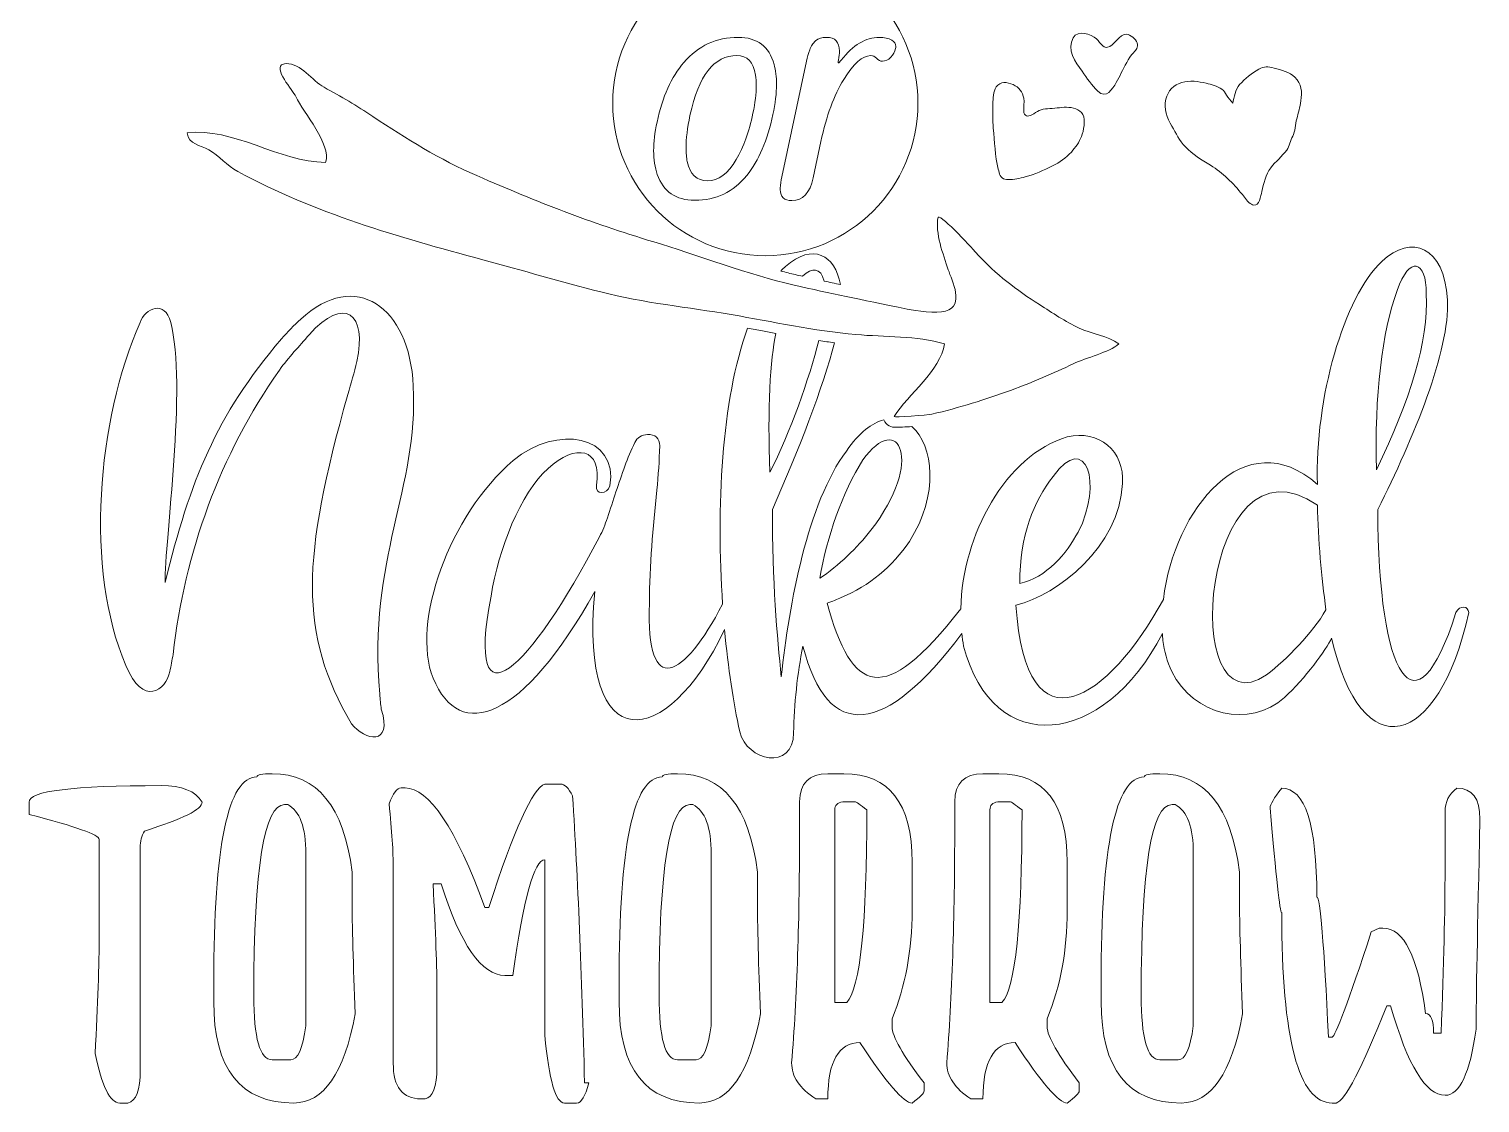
# Model space of a CAD drawing. Header units: inches. Extents: x 0.6 to 5.4, y -5.87 to -0.12.
# Drawn here: x 0.729 to 5.121, y -5.875 to -2.623 of the extents above; entities that cross this region are included whole.
import ezdxf

# ---------------------------------------------------------------- set-up
doc = ezdxf.new("R2010")
doc.units = ezdxf.units.IN
doc.header["$MEASUREMENT"] = 0
doc.layers.add('Layer 1', color=7, linetype='Continuous')

# ---------------------------------------------------------------- blocks, each defined once
blk = doc.blocks.new('block 3')
at = {"layer": 'Layer 1', "lineweight": 0}
for points, knots in [([(1.7071, -5.2504), (1.7071, -5.3375), (1.7103, -5.4556), (1.7165, -5.6049), (1.683, -5.7845), (1.6209, -5.8747), (1.5307, -5.8747), (1.369, -5.8747), (1.2881, -5.772), (1.2881, -5.5676), (1.2881, -5.5676), (1.2881, -5.5116), (1.2881, -5.5116), (1.2881, -5.0957), (1.3317, -4.8874), (1.4187, -4.8874), (1.4187, -4.8811), (1.4343, -4.878), (1.4654, -4.878), (1.6014, -4.878), (1.6823, -4.9775), (1.7071, -5.1758), (1.7071, -5.1758), (1.7071, -5.2504), (1.7071, -5.2504)], [0, 0, 0, 0, 1, 1, 1, 2, 2, 2, 3, 3, 3, 4, 4, 4, 5, 5, 5, 6, 6, 6, 7, 7, 7, 8, 8, 8, 8]), ([(1.5672, -5.1206), (1.5672, -5.0397), (1.5486, -4.99), (1.512, -4.9713), (1.512, -4.9713), (1.5027, -4.9713), (1.5027, -4.9713), (1.4405, -4.9713), (1.4094, -5.1641), (1.4094, -5.5489), (1.4094, -5.6787), (1.4281, -5.744), (1.4654, -5.744), (1.4654, -5.744), (1.5213, -5.744), (1.5213, -5.744), (1.5423, -5.744), (1.5579, -5.7099), (1.5672, -5.6414), (1.5672, -5.6414), (1.5672, -5.1206), (1.5672, -5.1206)], [0, 0, 0, 0, 1, 1, 1, 2, 2, 2, 3, 3, 3, 4, 4, 4, 5, 5, 5, 6, 6, 6, 7, 7, 7, 7])]:
    blk.add_open_spline(points, degree=3, knots=knots, dxfattribs=at)
blk = doc.blocks.new('block 4')
at = {"layer": 'Layer 1', "lineweight": 0}
for points, knots in [([(2.9339, -5.2504), (2.9339, -5.3375), (2.937, -5.4556), (2.9432, -5.6049), (2.9098, -5.7845), (2.8476, -5.8747), (2.7574, -5.8747), (2.5957, -5.8747), (2.5149, -5.772), (2.5149, -5.5676), (2.5149, -5.5676), (2.5149, -5.5116), (2.5149, -5.5116), (2.5149, -5.0957), (2.5584, -4.8874), (2.6455, -4.8874), (2.6455, -4.8811), (2.661, -4.878), (2.6921, -4.878), (2.8282, -4.878), (2.909, -4.9775), (2.9339, -5.1758), (2.9339, -5.1758), (2.9339, -5.2504), (2.9339, -5.2504)], [0, 0, 0, 0, 1, 1, 1, 2, 2, 2, 3, 3, 3, 4, 4, 4, 5, 5, 5, 6, 6, 6, 7, 7, 7, 8, 8, 8, 8]), ([(2.7939, -5.1206), (2.7939, -5.0397), (2.7753, -4.99), (2.7387, -4.9713), (2.7387, -4.9713), (2.7294, -4.9713), (2.7294, -4.9713), (2.6672, -4.9713), (2.6361, -5.1641), (2.6361, -5.5489), (2.6361, -5.6787), (2.6548, -5.744), (2.6921, -5.744), (2.6921, -5.744), (2.7481, -5.744), (2.7481, -5.744), (2.7691, -5.744), (2.7846, -5.7099), (2.7939, -5.6414), (2.7939, -5.6414), (2.7939, -5.1206), (2.7939, -5.1206)], [0, 0, 0, 0, 1, 1, 1, 2, 2, 2, 3, 3, 3, 4, 4, 4, 5, 5, 5, 6, 6, 6, 7, 7, 7, 7])]:
    blk.add_open_spline(points, degree=3, knots=knots, dxfattribs=at)
blk = doc.blocks.new('block 5')
at = {"layer": 'Layer 1', "lineweight": 0}
for points, knots in [([(3.3412, -5.6438), (3.3412, -5.6725), (3.3739, -5.7293), (3.4384, -5.814), (3.4384, -5.814), (3.4384, -5.8381), (3.4384, -5.8381), (3.4384, -5.8443), (3.426, -5.8568), (3.4019, -5.8747), (3.377, -5.8747), (3.3241, -5.814), (3.2441, -5.692), (3.1795, -5.692), (3.1469, -5.7487), (3.1469, -5.8622), (3.1469, -5.8622), (3.1103, -5.8622), (3.1103, -5.8622), (3.0614, -5.8303), (3.0373, -5.7938), (3.0373, -5.7534), (3.0536, -5.5575), (3.0614, -5.318), (3.0614, -5.0358), (3.0614, -5.0358), (3.0614, -4.9628), (3.0614, -4.9628), (3.0614, -4.906), (3.0901, -4.878), (3.1469, -4.878), (3.1469, -4.878), (3.1951, -4.878), (3.1951, -4.878), (3.3327, -4.878), (3.4019, -4.9674), (3.4019, -5.1454), (3.4019, -5.1454), (3.4019, -5.2916), (3.4019, -5.2916), (3.4019, -5.4121), (3.3817, -5.5217), (3.3412, -5.6197), (3.3412, -5.6197), (3.3412, -5.6438), (3.3412, -5.6438)], [0, 0, 0, 0, 1, 1, 1, 2, 2, 2, 3, 3, 3, 4, 4, 4, 5, 5, 5, 6, 6, 6, 7, 7, 7, 8, 8, 8, 9, 9, 9, 10, 10, 10, 11, 11, 11, 12, 12, 12, 13, 13, 13, 14, 14, 14, 15, 15, 15, 15]), ([(3.265, -4.9876), (3.2448, -4.9713), (3.2324, -4.9628), (3.2285, -4.9628), (3.2285, -4.9628), (3.192, -4.9628), (3.192, -4.9628), (3.1756, -4.9651), (3.1679, -4.9736), (3.1679, -4.9876), (3.1679, -4.9876), (3.1679, -5.5707), (3.1679, -5.5707), (3.1679, -5.5707), (3.2044, -5.5707), (3.2044, -5.5707), (3.2448, -5.5256), (3.265, -5.3312), (3.265, -4.9876)], [0, 0, 0, 0, 1, 1, 1, 2, 2, 2, 3, 3, 3, 4, 4, 4, 5, 5, 5, 6, 6, 6, 6])]:
    blk.add_open_spline(points, degree=3, knots=knots, dxfattribs=at)
blk = doc.blocks.new('block 6')
at = {"layer": 'Layer 1', "lineweight": 0}
for points, knots in [([(3.8108, -5.6438), (3.8108, -5.6725), (3.8434, -5.7293), (3.908, -5.814), (3.908, -5.814), (3.908, -5.8381), (3.908, -5.8381), (3.908, -5.8443), (3.8955, -5.8568), (3.8714, -5.8747), (3.8465, -5.8747), (3.7937, -5.814), (3.7136, -5.692), (3.6491, -5.692), (3.6164, -5.7487), (3.6164, -5.8622), (3.6164, -5.8622), (3.5799, -5.8622), (3.5799, -5.8622), (3.5309, -5.8303), (3.5068, -5.7938), (3.5068, -5.7534), (3.5231, -5.5575), (3.5309, -5.318), (3.5309, -5.0358), (3.5309, -5.0358), (3.5309, -4.9628), (3.5309, -4.9628), (3.5309, -4.906), (3.5597, -4.878), (3.6164, -4.878), (3.6164, -4.878), (3.6646, -4.878), (3.6646, -4.878), (3.8022, -4.878), (3.8714, -4.9674), (3.8714, -5.1454), (3.8714, -5.1454), (3.8714, -5.2916), (3.8714, -5.2916), (3.8714, -5.4121), (3.8512, -5.5217), (3.8108, -5.6197), (3.8108, -5.6197), (3.8108, -5.6438), (3.8108, -5.6438)], [0, 0, 0, 0, 1, 1, 1, 2, 2, 2, 3, 3, 3, 4, 4, 4, 5, 5, 5, 6, 6, 6, 7, 7, 7, 8, 8, 8, 9, 9, 9, 10, 10, 10, 11, 11, 11, 12, 12, 12, 13, 13, 13, 14, 14, 14, 15, 15, 15, 15]), ([(3.7346, -4.9876), (3.7144, -4.9713), (3.7019, -4.9628), (3.6981, -4.9628), (3.6981, -4.9628), (3.6615, -4.9628), (3.6615, -4.9628), (3.6452, -4.9651), (3.6374, -4.9736), (3.6374, -4.9876), (3.6374, -4.9876), (3.6374, -5.5707), (3.6374, -5.5707), (3.6374, -5.5707), (3.674, -5.5707), (3.674, -5.5707), (3.7144, -5.5256), (3.7346, -5.3312), (3.7346, -4.9876)], [0, 0, 0, 0, 1, 1, 1, 2, 2, 2, 3, 3, 3, 4, 4, 4, 5, 5, 5, 6, 6, 6, 6])]:
    blk.add_open_spline(points, degree=3, knots=knots, dxfattribs=at)
blk = doc.blocks.new('block 7')
at = {"layer": 'Layer 1', "lineweight": 0}
for points, knots in [([(4.393, -5.2504), (4.393, -5.3375), (4.3962, -5.4556), (4.4024, -5.6049), (4.3689, -5.7845), (4.3068, -5.8747), (4.2166, -5.8747), (4.0549, -5.8747), (3.974, -5.772), (3.974, -5.5676), (3.974, -5.5676), (3.974, -5.5116), (3.974, -5.5116), (3.974, -5.0957), (4.0176, -4.8874), (4.1046, -4.8874), (4.1046, -4.8811), (4.1202, -4.878), (4.1513, -4.878), (4.2873, -4.878), (4.3682, -4.9775), (4.393, -5.1758), (4.393, -5.1758), (4.393, -5.2504), (4.393, -5.2504)], [0, 0, 0, 0, 1, 1, 1, 2, 2, 2, 3, 3, 3, 4, 4, 4, 5, 5, 5, 6, 6, 6, 7, 7, 7, 8, 8, 8, 8]), ([(4.2531, -5.1206), (4.2531, -5.0397), (4.2345, -4.99), (4.1979, -4.9713), (4.1979, -4.9713), (4.1886, -4.9713), (4.1886, -4.9713), (4.1264, -4.9713), (4.0953, -5.1641), (4.0953, -5.5489), (4.0953, -5.6787), (4.114, -5.744), (4.1513, -5.744), (4.1513, -5.744), (4.2072, -5.744), (4.2072, -5.744), (4.2282, -5.744), (4.2438, -5.7099), (4.2531, -5.6414), (4.2531, -5.6414), (4.2531, -5.1206), (4.2531, -5.1206)], [0, 0, 0, 0, 1, 1, 1, 2, 2, 2, 3, 3, 3, 4, 4, 4, 5, 5, 5, 6, 6, 6, 7, 7, 7, 7])]:
    blk.add_open_spline(points, degree=3, knots=knots, dxfattribs=at)
blk = doc.blocks.new('block 11')
at = {"layer": 'Layer 1', "lineweight": 0}
for points, knots in [([(2.9576, -2.386), (3.2126, -2.386), (3.4194, -2.5927), (3.4194, -2.8478), (3.4194, -2.8478), (3.4194, -2.8478), (3.4194, -2.8478), (3.4194, -3.1028), (3.2126, -3.3095), (2.9576, -3.3095), (2.9576, -3.3095), (2.9576, -3.3095), (2.9576, -3.3095), (2.7025, -3.3095), (2.4958, -3.1028), (2.4958, -2.8478), (2.4958, -2.8478), (2.4958, -2.8478), (2.4958, -2.8478), (2.4958, -2.5927), (2.7025, -2.386), (2.9576, -2.386), (2.9576, -2.386), (2.9576, -2.386), (2.9576, -2.386)], [0, 0, 0, 0, 1, 1, 1, 2, 2, 2, 3, 3, 3, 4, 4, 4, 5, 5, 5, 6, 6, 6, 7, 7, 7, 8, 8, 8, 8]), ([(2.8757, -2.6486), (2.8097, -2.6486), (2.7549, -2.6739), (2.7112, -2.7245), (2.6733, -2.7685), (2.6462, -2.8287), (2.63, -2.9051), (2.6231, -2.9367), (2.6197, -2.9656), (2.6197, -2.9917), (2.6197, -3.0186), (2.6234, -3.0425), (2.6308, -3.0634), (2.6489, -3.1156), (2.6867, -3.1417), (2.7442, -3.1417), (2.8085, -3.1417), (2.861, -3.1166), (2.9017, -3.0663), (2.9379, -3.0215), (2.9643, -2.9601), (2.9808, -2.882), (2.988, -2.8485), (2.9916, -2.8181), (2.9916, -2.7909), (2.9916, -2.7684), (2.9891, -2.7481), (2.9841, -2.7303), (2.969, -2.6759), (2.9329, -2.6486), (2.8757, -2.6486)], [0, 0, 0, 0, 1, 1, 1, 2, 2, 2, 3, 3, 3, 4, 4, 4, 5, 5, 5, 6, 6, 6, 7, 7, 7, 8, 8, 8, 9, 9, 9, 10, 10, 10, 10]), ([(3.0031, -3.1096), (3.0031, -3.1316), (3.0148, -3.1426), (3.0381, -3.1426), (3.0714, -3.1426), (3.093, -3.1196), (3.1029, -3.0737), (3.1029, -3.0737), (3.126, -2.9636), (3.126, -2.9636), (3.1425, -2.8864), (3.1655, -2.8238), (3.1952, -2.7758), (3.2249, -2.7279), (3.252, -2.7039), (3.2765, -2.7039), (3.2839, -2.7039), (3.2898, -2.7064), (3.2942, -2.7113), (3.2997, -2.7176), (3.3057, -2.7208), (3.3123, -2.7208), (3.3211, -2.7208), (3.3294, -2.7169), (3.3373, -2.709), (3.3451, -2.7012), (3.35, -2.6923), (3.3519, -2.6825), (3.3524, -2.6803), (3.3527, -2.6782), (3.3527, -2.6763), (3.3527, -2.6683), (3.3487, -2.662), (3.3408, -2.6573), (3.3309, -2.6515), (3.3181, -2.6486), (3.3024, -2.6486), (3.2617, -2.6486), (3.2234, -2.6716), (3.1874, -2.7175), (3.1833, -2.723), (3.1804, -2.7257), (3.1787, -2.7257), (3.1782, -2.7257), (3.1779, -2.7251), (3.1779, -2.7237), (3.1779, -2.722), (3.1782, -2.7198), (3.1787, -2.7171), (3.1809, -2.7069), (3.182, -2.6978), (3.182, -2.6899), (3.182, -2.6624), (3.1691, -2.6486), (3.1433, -2.6486), (3.129, -2.6486), (3.1179, -2.6521), (3.1099, -2.6591), (3.1019, -2.6662), (3.0959, -2.6752), (3.092, -2.6862), (3.088, -2.6972), (3.0847, -2.7086), (3.0823, -2.7204), (3.0823, -2.7204), (3.0076, -3.0704), (3.0076, -3.0704), (3.0052, -3.0825), (3.0037, -3.0941), (3.0031, -3.1051), (3.0031, -3.1051), (3.0031, -3.1096), (3.0031, -3.1096)], [0, 0, 0, 0, 1, 1, 1, 2, 2, 2, 3, 3, 3, 4, 4, 4, 5, 5, 5, 6, 6, 6, 7, 7, 7, 8, 8, 8, 9, 9, 9, 10, 10, 10, 11, 11, 11, 12, 12, 12, 13, 13, 13, 14, 14, 14, 15, 15, 15, 16, 16, 16, 17, 17, 17, 18, 18, 18, 19, 19, 19, 20, 20, 20, 21, 21, 21, 22, 22, 22, 23, 23, 23, 24, 24, 24, 24])]:
    blk.add_open_spline(points, degree=3, knots=knots, dxfattribs=at)
blk = doc.blocks.new('block 15')
at = {"layer": 'Layer 1', "lineweight": 0}
for points, knots in [([(3.5524, -4.453), (3.3215, -4.764), (3.146, -4.7845), (3.0717, -4.4913), (3.0546, -4.574), (3.0446, -4.6695), (3.0431, -4.7537), (3.0431, -4.8706), (2.9006, -4.8392), (2.8806, -4.7508), (2.8609, -4.6634), (2.8449, -4.5568), (2.8344, -4.4415), (2.6587, -4.8091), (2.3941, -4.8389), (2.4413, -4.3259), (2.2246, -4.7166), (2.0321, -4.785), (1.9522, -4.5883), (1.8852, -4.42), (2.0007, -4.0963), (2.1946, -3.9294), (2.3273, -3.8196), (2.5141, -3.8524), (2.487, -4.0064), (2.4798, -4.0335), (2.4413, -4.0335), (2.447, -4.005), (2.4642, -3.8895), (2.3829, -3.8781), (2.3002, -3.9537), (2.216, -4.0293), (2.1504, -4.1975), (2.1276, -4.3401), (2.0478, -4.7551), (2.246, -4.564), (2.4556, -4.1604), (2.4656, -4.1433), (2.4727, -4.1234), (2.4798, -4.1034), (2.497, -4.0506), (2.5141, -3.9979), (2.5326, -3.9465), (2.5412, -3.9223), (2.5511, -3.8981), (2.5625, -3.8752), (2.5697, -3.8596), (2.5839, -3.8524), (2.6011, -3.851), (2.6239, -3.8496), (2.6381, -3.8624), (2.6381, -3.8852), (2.6367, -3.9294), (2.6339, -3.9751), (2.6296, -4.0193), (2.6182, -4.1333), (2.6067, -4.246), (2.6067, -4.3615), (2.5963, -4.6566), (2.7114, -4.5881), (2.8283, -4.3643), (2.8088, -4.0743), (2.8247, -3.7458), (2.9038, -3.5291), (2.9189, -3.5318), (2.934, -3.5345), (2.9491, -3.5373), (2.9624, -3.5397), (2.976, -3.5422), (2.9895, -3.5447), (2.9729, -3.6229), (2.9634, -3.7705), (2.9718, -3.9651), (3.0323, -3.8453), (3.0909, -3.681), (3.1197, -3.5665), (3.1355, -3.5688), (3.1513, -3.5711), (3.1673, -3.5731), (3.1332, -3.7038), (3.0566, -3.9048), (2.979, -4.0777), (2.979, -4.2931), (2.9932, -4.467), (3.0061, -4.584), (3.0303, -4.3601), (3.0859, -4.0592), (3.2029, -3.9009), (3.2418, -3.8449), (3.2809, -3.8157), (3.3165, -3.8064), (3.3165, -3.8064), (3.3197, -3.8122), (3.3197, -3.8122), (3.329, -3.8291), (3.3466, -3.8291), (3.3532, -3.8291), (3.3617, -3.8291), (3.381, -3.8281), (3.4016, -3.8268), (3.4662, -3.8835), (3.4848, -4.0327), (3.3939, -4.1747), (3.3412, -4.2503), (3.2742, -4.3088), (3.1872, -4.3444), (3.1758, -4.3501), (3.1601, -4.3558), (3.1444, -4.3615), (3.2201, -4.6354), (3.3157, -4.6794), (3.5492, -4.3784), (3.5542, -4.1548), (3.6843, -3.9141), (3.8717, -3.8581), (3.9672, -3.8353), (4.0457, -3.9009), (4.0385, -3.9993), (4.03, -4.1904), (3.8432, -4.3373), (3.7162, -4.3672), (3.7449, -4.8243), (3.9982, -4.6534), (4.1625, -4.35), (4.1948, -4.0778), (4.4102, -3.8081), (4.6289, -4.0022), (4.6203, -3.7426), (4.7088, -3.4332), (4.8243, -3.3262), (4.9127, -3.2435), (5.0125, -3.2806), (5.0225, -3.4432), (5.0296, -3.5972), (4.9198, -3.8624), (4.8114, -4.0777), (4.8129, -4.584), (4.9241, -4.7779), (5.0481, -4.39), (5.0596, -4.3658), (5.0866, -4.3701), (5.0866, -4.39), (4.9954, -4.805), (4.7615, -4.8635), (4.6717, -4.467), (4.656, -4.5013), (4.5904, -4.5911), (4.5291, -4.6467), (4.4236, -4.7423), (4.2524, -4.7009), (4.1883, -4.5683), (4.1726, -4.5383), (4.1654, -4.507), (4.1612, -4.4742), (4.1604, -4.4672), (4.16, -4.4602), (4.1595, -4.4532), (3.9826, -4.7988), (3.6464, -4.8337), (3.558, -4.4913), (3.5556, -4.4787), (3.5538, -4.4659), (3.5524, -4.453)], [0, 0, 0, 0, 1, 1, 1, 2, 2, 2, 3, 3, 3, 4, 4, 4, 5, 5, 5, 6, 6, 6, 7, 7, 7, 8, 8, 8, 9, 9, 9, 10, 10, 10, 11, 11, 11, 12, 12, 12, 13, 13, 13, 14, 14, 14, 15, 15, 15, 16, 16, 16, 17, 17, 17, 18, 18, 18, 19, 19, 19, 20, 20, 20, 21, 21, 21, 22, 22, 22, 23, 23, 23, 24, 24, 24, 25, 25, 25, 26, 26, 26, 27, 27, 27, 28, 28, 28, 29, 29, 29, 30, 30, 30, 31, 31, 31, 32, 32, 32, 33, 33, 33, 34, 34, 34, 35, 35, 35, 36, 36, 36, 37, 37, 37, 38, 38, 38, 39, 39, 39, 40, 40, 40, 41, 41, 41, 42, 42, 42, 43, 43, 43, 44, 44, 44, 45, 45, 45, 46, 46, 46, 47, 47, 47, 48, 48, 48, 49, 49, 49, 50, 50, 50, 51, 51, 51, 52, 52, 52, 53, 53, 53, 54, 54, 54, 54]), ([(4.8072, -3.958), (4.9098, -3.7426), (4.9654, -3.5729), (4.9583, -3.4246), (4.9583, -3.3234), (4.907, -3.3077), (4.8699, -3.4146), (4.8243, -3.5387), (4.8014, -3.7341), (4.8072, -3.958)], [0, 0, 0, 0, 1, 1, 1, 2, 2, 2, 3, 3, 3, 3]), ([(3.123, -4.2859), (3.1786, -4.2489), (3.2371, -4.1932), (3.277, -4.1405), (3.441, -3.9309), (3.3611, -3.7768), (3.2528, -3.928), (3.1915, -4.025), (3.143, -4.1633), (3.123, -4.2859)], [0, 0, 0, 0, 1, 1, 1, 2, 2, 2, 3, 3, 3, 3]), ([(3.7277, -4.3016), (3.8075, -4.2859), (3.8717, -4.2089), (3.9045, -4.1462), (3.9801, -4.0007), (3.9287, -3.8382), (3.8289, -3.9779), (3.7704, -4.0535), (3.7277, -4.1547), (3.7277, -4.3016)], [0, 0, 0, 0, 1, 1, 1, 2, 2, 2, 3, 3, 3, 3]), ([(4.4749, -4.5783), (4.5376, -4.5298), (4.6132, -4.4528), (4.6546, -4.3815), (4.6417, -4.2859), (4.6303, -4.1676), (4.6289, -4.0649), (4.2767, -3.8211), (4.2054, -4.7622), (4.4749, -4.5783)], [0, 0, 0, 0, 1, 1, 1, 2, 2, 2, 3, 3, 3, 3])]:
    blk.add_open_spline(points, degree=3, knots=knots, dxfattribs=at)
blk = doc.blocks.new('block 2')
at = {"layer": 'Layer 1', "lineweight": 0}
for points, knots in [([(4.072, -2.6949), (4.0806, -2.6856), (4.0864, -2.6791), (4.0829, -2.6652), (4.08, -2.6538), (4.0623, -2.6395), (4.051, -2.6388), (4.0304, -2.6375), (4.0131, -2.6755), (3.9933, -2.6786), (3.9888, -2.6794), (3.9841, -2.6782), (3.9792, -2.6743), (3.9718, -2.6683), (3.9674, -2.6591), (3.96, -2.653), (3.9426, -2.6386), (3.9038, -2.6244), (3.8895, -2.6496), (3.8696, -2.6848), (3.8951, -2.7233), (3.9162, -2.7512), (3.9317, -2.7717), (3.945, -2.794), (3.9641, -2.8115), (3.9897, -2.8351), (4.0078, -2.806), (4.0199, -2.785), (4.0254, -2.7755), (4.0303, -2.7663), (4.0351, -2.7564), (4.0455, -2.7352), (4.0559, -2.7125), (4.072, -2.6949)], [0, 0, 0, 0, 1, 1, 1, 2, 2, 2, 3, 3, 3, 4, 4, 4, 5, 5, 5, 6, 6, 6, 7, 7, 7, 8, 8, 8, 9, 9, 9, 10, 10, 10, 11, 11, 11, 11]), ([(2.7297, -2.8849), (2.7218, -2.9228), (2.7178, -2.9555), (2.7178, -2.983), (2.7178, -2.9984), (2.719, -3.0123), (2.7215, -3.0247), (2.7295, -3.0634), (2.7499, -3.0828), (2.7829, -3.0828), (2.8156, -3.0828), (2.8446, -3.0612), (2.8699, -3.0181), (2.8916, -2.9809), (2.9084, -2.9344), (2.9202, -2.8783), (2.9268, -2.8467), (2.9301, -2.8188), (2.9301, -2.7946), (2.9301, -2.7833), (2.9294, -2.7727), (2.9281, -2.7628), (2.9223, -2.7233), (2.9034, -2.7035), (2.8716, -2.7035), (2.8029, -2.7035), (2.7556, -2.764), (2.7297, -2.8849)], [0, 0, 0, 0, 1, 1, 1, 2, 2, 2, 3, 3, 3, 4, 4, 4, 5, 5, 5, 6, 6, 6, 7, 7, 7, 8, 8, 8, 9, 9, 9, 9]), ([(3.4618, -3.7893), (3.5443, -3.7698), (3.6234, -3.7453), (3.7025, -3.7164), (3.7667, -3.6929), (3.8283, -3.6658), (3.8898, -3.6367), (3.929, -3.6181), (3.9985, -3.6026), (4.028, -3.5764), (3.9948, -3.5533), (3.9451, -3.5458), (3.9076, -3.5287), (3.8651, -3.5092), (3.8268, -3.4824), (3.7876, -3.4577), (3.7189, -3.4145), (3.6542, -3.3647), (3.6003, -3.3057), (3.591, -3.2957), (3.4916, -3.1852), (3.4806, -3.1928), (3.4711, -3.2406), (3.496, -3.3061), (3.5112, -3.3519), (3.5226, -3.3864), (3.5624, -3.4608), (3.5032, -3.477), (3.4756, -3.4845), (3.414, -3.477), (3.3872, -3.4714), (3.2351, -3.4396), (3.1628, -3.4256), (3.041, -3.3978), (2.9157, -3.3693), (2.743, -3.3051), (2.6201, -3.2678), (2.4204, -3.2073), (2.2763, -3.1504), (2.0845, -3.0671), (1.9722, -3.0183), (1.871, -2.9556), (1.7702, -2.8882), (1.7217, -2.8557), (1.6731, -2.8275), (1.6224, -2.7998), (1.5865, -2.7802), (1.5521, -2.7259), (1.5073, -2.7281), (1.5041, -2.7282), (1.5013, -2.7287), (1.4989, -2.7295), (1.4653, -2.7404), (1.5281, -2.8098), (1.5366, -2.8276), (1.5605, -2.8773), (1.6448, -2.972), (1.6269, -3.0271), (1.4869, -3.0262), (1.3449, -2.9196), (1.2075, -2.9378), (1.2121, -2.9731), (1.2482, -2.9741), (1.2731, -2.9888), (1.3048, -3.0074), (1.3283, -3.0367), (1.3613, -3.0546), (1.5945, -3.1815), (1.8462, -3.2528), (2.1025, -3.3219), (2.2218, -3.3541), (2.3404, -3.3887), (2.4598, -3.4194), (2.5906, -3.4529), (2.7224, -3.4651), (2.8547, -3.4879), (2.9799, -3.5094), (3.1047, -3.5369), (3.2321, -3.5483), (3.3193, -3.556), (3.4154, -3.5516), (3.4998, -3.5766), (3.4888, -3.6568), (3.3896, -3.7298), (3.3475, -3.7967), (3.3459, -3.7993), (3.4495, -3.7922), (3.4618, -3.7893)], [0, 0, 0, 0, 1, 1, 1, 2, 2, 2, 3, 3, 3, 4, 4, 4, 5, 5, 5, 6, 6, 6, 7, 7, 7, 8, 8, 8, 9, 9, 9, 10, 10, 10, 11, 11, 11, 12, 12, 12, 13, 13, 13, 14, 14, 14, 15, 15, 15, 16, 16, 16, 17, 17, 17, 18, 18, 18, 19, 19, 19, 20, 20, 20, 21, 21, 21, 22, 22, 22, 23, 23, 23, 24, 24, 24, 25, 25, 25, 26, 26, 26, 27, 27, 27, 28, 28, 28, 29, 29, 29, 29]), ([(4.229, -2.9796), (4.2508, -3.0022), (4.2782, -3.0201), (4.3051, -3.0358), (4.3425, -3.0576), (4.3739, -3.0912), (4.4016, -3.124), (4.4101, -3.134), (4.4168, -3.148), (4.429, -3.1539), (4.431, -3.1549), (4.4332, -3.1557), (4.4356, -3.1562), (4.4539, -3.1598), (4.457, -3.1281), (4.4603, -3.1156), (4.4667, -3.0914), (4.4714, -3.0641), (4.4872, -3.0436), (4.5021, -3.0245), (4.5217, -3.0093), (4.5358, -2.9896), (4.5447, -2.9772), (4.5468, -2.9611), (4.5539, -2.9479), (4.5616, -2.9336), (4.5618, -2.9114), (4.5661, -2.8952), (4.5709, -2.877), (4.5761, -2.8597), (4.5787, -2.841), (4.5826, -2.8138), (4.5815, -2.7889), (4.5607, -2.7695), (4.5444, -2.7542), (4.519, -2.7468), (4.4975, -2.7417), (4.4783, -2.7371), (4.468, -2.7352), (4.4513, -2.7448), (4.4299, -2.7573), (4.4093, -2.7726), (4.3932, -2.7917), (4.3805, -2.8068), (4.3768, -2.8292), (4.3725, -2.8482), (4.3668, -2.8393), (4.3585, -2.8323), (4.3531, -2.8234), (4.3487, -2.8163), (4.3472, -2.8107), (4.3398, -2.8054), (4.3259, -2.7952), (4.3078, -2.7918), (4.2915, -2.7874), (4.2701, -2.7817), (4.2402, -2.7786), (4.2188, -2.7848), (4.1939, -2.7921), (4.1758, -2.81), (4.1699, -2.8359), (4.1634, -2.8646), (4.1738, -2.8929), (4.1879, -2.9172), (4.2007, -2.9393), (4.211, -2.9608), (4.229, -2.9796)], [0, 0, 0, 0, 1, 1, 1, 2, 2, 2, 3, 3, 3, 4, 4, 4, 5, 5, 5, 6, 6, 6, 7, 7, 7, 8, 8, 8, 9, 9, 9, 10, 10, 10, 11, 11, 11, 12, 12, 12, 13, 13, 13, 14, 14, 14, 15, 15, 15, 16, 16, 16, 17, 17, 17, 18, 18, 18, 19, 19, 19, 20, 20, 20, 21, 21, 21, 22, 22, 22, 22]), ([(3.7397, -2.8331), (3.7363, -2.8137), (3.7255, -2.7995), (3.7074, -2.7916), (3.6891, -2.7837), (3.6695, -2.7805), (3.6567, -2.7987), (3.6474, -2.8119), (3.6466, -2.834), (3.6466, -2.8498), (3.6466, -2.8742), (3.6452, -2.8992), (3.6475, -2.9234), (3.6514, -2.9648), (3.6529, -3.0073), (3.6628, -3.0476), (3.6659, -3.0605), (3.6686, -3.0758), (3.6831, -3.0781), (3.6863, -3.0786), (3.6896, -3.0789), (3.6929, -3.079), (3.7101, -3.0795), (3.728, -3.0749), (3.7442, -3.071), (3.7737, -3.064), (3.7993, -3.0504), (3.8266, -3.0374), (3.8495, -3.0266), (3.867, -3.0147), (3.8839, -2.9957), (3.896, -2.9822), (3.9078, -2.9656), (3.9145, -2.9487), (3.9214, -2.9317), (3.9273, -2.8992), (3.9186, -2.8821), (3.91, -2.8654), (3.8864, -2.8603), (3.8694, -2.8601), (3.8501, -2.8598), (3.8312, -2.8647), (3.812, -2.8645), (3.7934, -2.8643), (3.7798, -2.8735), (3.7643, -2.8832), (3.7529, -2.8902), (3.7401, -2.8872), (3.7397, -2.8717), (3.7393, -2.8587), (3.742, -2.8461), (3.7397, -2.8331)], [0, 0, 0, 0, 1, 1, 1, 2, 2, 2, 3, 3, 3, 4, 4, 4, 5, 5, 5, 6, 6, 6, 7, 7, 7, 8, 8, 8, 9, 9, 9, 10, 10, 10, 11, 11, 11, 12, 12, 12, 13, 13, 13, 14, 14, 14, 15, 15, 15, 16, 16, 16, 17, 17, 17, 17]), ([(3.0189, -3.3419), (3.014, -3.3462), (3.0093, -3.3512), (3.0046, -3.3559), (3.0195, -3.3599), (3.0342, -3.3636), (3.0481, -3.3668), (3.0558, -3.3686), (3.0631, -3.3702), (3.0705, -3.3719), (3.099, -3.344), (3.1256, -3.3443), (3.1356, -3.3863), (3.1523, -3.3899), (3.1686, -3.3934), (3.1849, -3.3968), (3.169, -3.3066), (3.1017, -3.2699), (3.0189, -3.3419)], [0, 0, 0, 0, 1, 1, 1, 2, 2, 2, 3, 3, 3, 4, 4, 4, 5, 5, 5, 6, 6, 6, 6]), ([(1.791, -4.6367), (1.754, -4.2246), (1.908, -4.0164), (1.8923, -3.7041), (1.8809, -3.4631), (1.7169, -3.349), (1.5515, -3.5016), (1.5315, -3.5202), (1.5115, -3.5401), (1.493, -3.5615), (1.2934, -3.7968), (1.2178, -3.9893), (1.1408, -4.2988), (1.1394, -4.179), (1.2078, -3.6956), (1.1579, -3.5116), (1.1408, -3.4417), (1.0809, -3.4688), (1.0652, -3.5116), (0.9354, -3.8068), (0.8969, -4.2603), (1.0224, -4.5497), (1.0723, -4.6767), (1.1451, -4.6253), (1.155, -4.5683), (1.1593, -4.5512), (1.1622, -4.5341), (1.165, -4.5169), (1.2007, -4.2075), (1.3062, -3.9137), (1.4873, -3.6556), (1.5144, -3.6171), (1.5472, -3.5843), (1.5771, -3.5487), (1.6827, -3.4289), (1.754, -3.4845), (1.7212, -3.63), (1.714, -3.6628), (1.704, -3.6956), (1.6941, -3.7298), (1.5543, -4.2246), (1.5443, -4.4542), (1.7055, -4.7266), (1.7454, -4.7779), (1.831, -4.795), (1.7953, -4.6824), (1.7939, -4.6681), (1.791, -4.6524), (1.791, -4.6367)], [0, 0, 0, 0, 1, 1, 1, 2, 2, 2, 3, 3, 3, 4, 4, 4, 5, 5, 5, 6, 6, 6, 7, 7, 7, 8, 8, 8, 9, 9, 9, 10, 10, 10, 11, 11, 11, 12, 12, 12, 13, 13, 13, 14, 14, 14, 15, 15, 15, 16, 16, 16, 16]), ([(1.2531, -4.9635), (1.2531, -4.9861), (1.1948, -5.0148), (1.0782, -5.0514), (1.0697, -5.0662), (1.0658, -5.0825), (1.0658, -5.1011), (1.0658, -5.1011), (1.0658, -5.7752), (1.0658, -5.7752), (1.0658, -5.8366), (1.0534, -5.8692), (1.0285, -5.8747), (1.0285, -5.8747), (1.0036, -5.8747), (1.0036, -5.8747), (0.9748, -5.8747), (0.9499, -5.8249), (0.929, -5.7246), (0.9375, -5.5769), (0.9414, -5.4564), (0.9414, -5.3631), (0.9414, -5.3631), (0.9414, -5.0763), (0.9414, -5.0763), (0.9414, -5.063), (0.8707, -5.0374), (0.7292, -5.0009), (0.7292, -5.0009), (0.7292, -4.9635), (0.7292, -4.9635), (0.7292, -4.9301), (0.8621, -4.9138), (1.1288, -4.9138), (1.1917, -4.9138), (1.2329, -4.9301), (1.2531, -4.9635)], [0, 0, 0, 0, 1, 1, 1, 2, 2, 2, 3, 3, 3, 4, 4, 4, 5, 5, 5, 6, 6, 6, 7, 7, 7, 8, 8, 8, 9, 9, 9, 10, 10, 10, 11, 11, 11, 12, 12, 12, 12]), ([(2.3742, -4.9449), (2.3617, -4.9208), (2.3501, -4.9091), (2.3384, -4.9091), (2.3384, -4.9091), (2.2902, -4.9091), (2.2902, -4.9091), (2.2537, -4.9223), (2.1969, -5.0467), (2.1207, -5.283), (2.1207, -5.283), (2.1091, -5.283), (2.1091, -5.283), (2.0204, -5.0413), (1.9396, -4.9208), (1.8673, -4.9208), (1.8673, -4.9208), (1.8556, -4.9208), (1.8556, -4.9208), (1.8432, -4.9208), (1.8307, -4.9371), (1.8191, -4.969), (1.8276, -5.0514), (1.8315, -5.1159), (1.8315, -5.1626), (1.8315, -5.1626), (1.8315, -5.7542), (1.8315, -5.7542), (1.8315, -5.8265), (1.8595, -5.8622), (1.9155, -5.8622), (1.9155, -5.8622), (1.9279, -5.8622), (1.9279, -5.8622), (1.952, -5.8576), (1.9637, -5.8257), (1.9637, -5.7658), (1.9637, -5.7658), (1.9637, -5.5365), (1.9637, -5.5365), (1.9637, -5.4681), (1.9598, -5.3592), (1.952, -5.2108), (1.952, -5.2108), (1.9761, -5.2108), (1.9761, -5.2108), (2.0352, -5.3958), (2.0997, -5.4883), (2.1689, -5.4883), (2.1689, -5.4883), (2.193, -5.4883), (2.193, -5.4883), (2.2257, -5.2551), (2.2583, -5.1385), (2.2902, -5.1385), (2.2902, -5.1385), (2.2902, -5.6694), (2.2902, -5.6694), (2.3034, -5.8063), (2.3228, -5.8747), (2.3501, -5.8747), (2.3501, -5.8747), (2.3866, -5.8747), (2.3866, -5.8747), (2.4006, -5.8747), (2.413, -5.8544), (2.4231, -5.814), (2.4231, -5.814), (2.4107, -5.814), (2.4107, -5.814), (2.4021, -5.4836), (2.3905, -5.1944), (2.3742, -4.9449)], [0, 0, 0, 0, 1, 1, 1, 2, 2, 2, 3, 3, 3, 4, 4, 4, 5, 5, 5, 6, 6, 6, 7, 7, 7, 8, 8, 8, 9, 9, 9, 10, 10, 10, 11, 11, 11, 12, 12, 12, 13, 13, 13, 14, 14, 14, 15, 15, 15, 16, 16, 16, 17, 17, 17, 18, 18, 18, 19, 19, 19, 20, 20, 20, 21, 21, 21, 22, 22, 22, 23, 23, 23, 24, 24, 24, 24]), ([(5.0507, -4.9216), (5.0266, -4.9402), (5.015, -4.9635), (5.015, -4.9923), (5.015, -4.9923), (5.015, -5.1688), (5.015, -5.1688), (5.015, -5.2893), (5.0111, -5.4541), (5.0033, -5.6632), (5.0033, -5.6632), (4.98, -5.6632), (4.98, -5.6632), (4.98, -5.6236), (4.9722, -5.6041), (4.9559, -5.6041), (4.9333, -5.4315), (4.8906, -5.3452), (4.8268, -5.3452), (4.8268, -5.3452), (4.8152, -5.3452), (4.8152, -5.3452), (4.8152, -5.3452), (4.7918, -5.3569), (4.7918, -5.3569), (4.7219, -5.5691), (4.6822, -5.6749), (4.6737, -5.6749), (4.6737, -5.6749), (4.662, -5.6749), (4.662, -5.6749), (4.6488, -5.3927), (4.6371, -5.2512), (4.627, -5.2512), (4.627, -5.0312), (4.5913, -4.9216), (4.5205, -4.9216), (4.4972, -4.9519), (4.4856, -4.9713), (4.4856, -4.9806), (4.5034, -5.1921), (4.5151, -5.2978), (4.5205, -5.2978), (4.5205, -5.6826), (4.5718, -5.8747), (4.6737, -5.8747), (4.6737, -5.8747), (4.6853, -5.8747), (4.6853, -5.8747), (4.7126, -5.8677), (4.7631, -5.7697), (4.8385, -5.5808), (4.8385, -5.5808), (4.8502, -5.5808), (4.8502, -5.5808), (4.9022, -5.7612), (4.9567, -5.8513), (5.015, -5.8513), (5.0593, -5.8513), (5.0904, -5.7845), (5.109, -5.6508), (5.109, -5.5645), (5.1129, -5.3522), (5.1207, -5.0156), (5.1207, -4.9527), (5.0974, -4.9216), (5.0507, -4.9216)], [0, 0, 0, 0, 1, 1, 1, 2, 2, 2, 3, 3, 3, 4, 4, 4, 5, 5, 5, 6, 6, 6, 7, 7, 7, 8, 8, 8, 9, 9, 9, 10, 10, 10, 11, 11, 11, 12, 12, 12, 13, 13, 13, 14, 14, 14, 15, 15, 15, 16, 16, 16, 17, 17, 17, 18, 18, 18, 19, 19, 19, 20, 20, 20, 21, 21, 21, 22, 22, 22, 22])]:
    blk.add_open_spline(points, degree=3, knots=knots, dxfattribs=at)
at = {"layer": 'Layer 1'}
for name in ['block 11', 'block 15', 'block 3', 'block 4', 'block 5', 'block 6', 'block 7']:
    blk.add_blockref(name, (0, 0), dxfattribs=at)

msp = doc.modelspace()

# ---------------------------------------------------------------- block references
at = {"layer": 'Layer 1'}
msp.add_blockref('block 2', (0, 0), dxfattribs=at)

doc.saveas('drawing.dxf')
